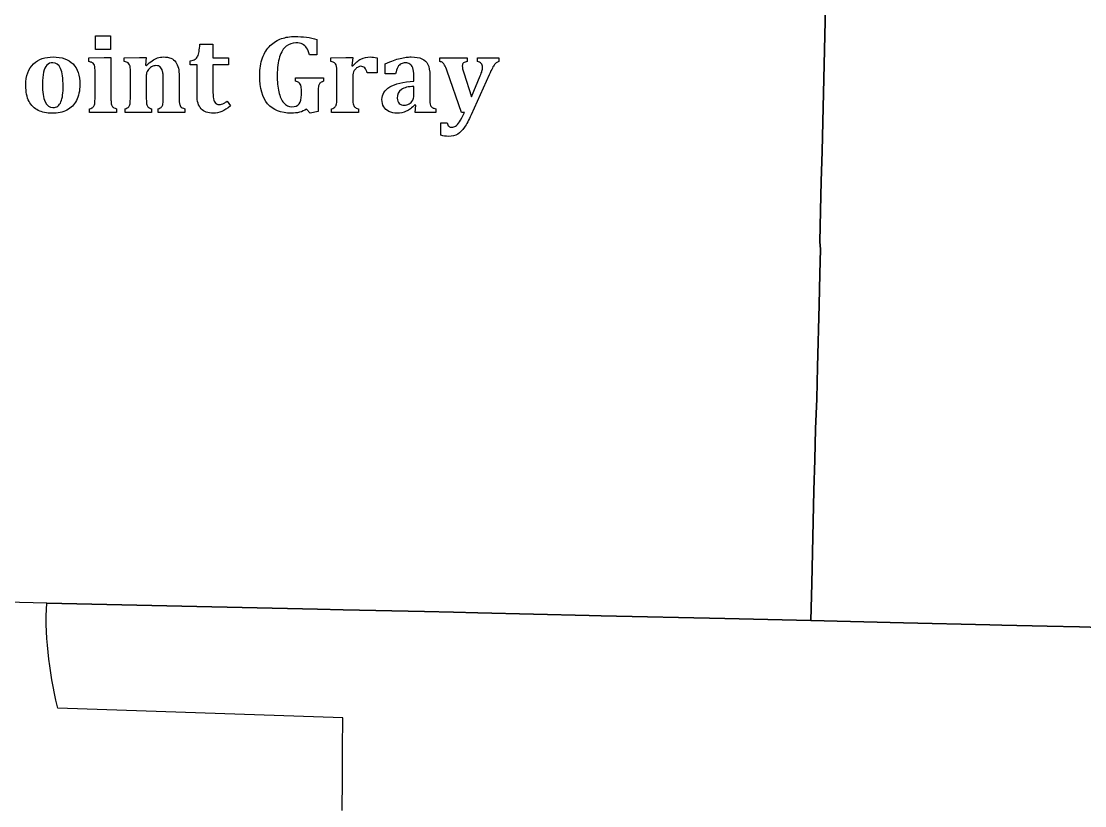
# Model space of a CAD drawing. Extents: x 0 to 800, y 146 to 730.
# Drawn here: x 215.7 to 288.4, y 438 to 491.5 of the extents above; entities that cross this region are included whole.
import ezdxf

# ---------------------------------------------------------------- set-up
doc = ezdxf.new("R2010")
doc.units = 0
doc.layers.get('0').update_dxf_attribs({"linetype": 'CONTINUOUS'})

msp = doc.modelspace()

# ---------------------------------------------------------------- linework, layer by layer
at = {"color": 1}
for points in [[(270.65625, 492.525), (270.6125, 490.565625), (270.56875, 488.6), (270.51875, 486.646875), (270.478125, 484.675), (270.425, 482.659375), (270.378125, 480.634375), (270.33125, 478.615625), (270.28125, 476.5), (270.3125, 475.984375), (270.271875, 474.29375), (270.225, 472.18125), (270.125, 467.95625), (270.071875, 465.7625), (269.978125, 463.734375), (269.93125, 461.61875), (269.878125, 459.50625), (269.778125, 455.28125), (269.73125, 453.16875), (269.66875, 450.634375), (263.79375, 450.771875), (255.353125, 450.965625), (254.521875, 450.984375), (246.93125, 451.1625), (245.259375, 451.203125), (243.275, 451.246875), (237.734375, 451.36875), (235.984375, 451.40625), (226.7125, 451.61875), (217.490625, 451.834375)], [(290.1875, 450.14375), (288, 450.209375), (285.809375, 450.2625), (282.709375, 450.334375), (281.8875, 450.353125), (275.990625, 450.490625), (269.66875, 450.634375), (269.73125, 453.16875), (269.778125, 455.28125), (269.878125, 459.50625), (269.93125, 461.61875), (269.978125, 463.734375), (270.071875, 465.7625), (270.125, 467.95625), (270.225, 472.18125), (270.271875, 474.29375), (270.3125, 475.984375), (270.28125, 476.5), (270.33125, 478.615625), (270.378125, 480.634375), (270.425, 482.659375), (270.478125, 484.675), (270.51875, 486.646875), (270.56875, 488.6), (270.6125, 490.565625), (270.65625, 492.525)], [(217.490625, 451.834375), (208.171875, 452.05625)], [(237.6625, 437.675), (237.675, 439.7875), (237.684375, 441.9), (237.69375, 444.00625), (218.240625, 444.665625), (218.21875, 444.75), (218.1125, 445.20625), (218.0125, 445.66875), (217.91875, 446.134375), (217.834375, 446.6), (217.759375, 447.06875), (217.690625, 447.5375), (217.63125, 448.009375), (217.58125, 448.48125), (217.5375, 448.953125), (217.5, 449.425), (217.475, 449.9), (217.45625, 450.375), (217.446875, 450.846875), (217.44375, 450.971875), (217.490625, 451.834375), (226.7125, 451.61875), (235.984375, 451.40625), (237.734375, 451.36875), (243.275, 451.246875), (245.259375, 451.203125), (246.93125, 451.1625), (254.521875, 450.984375), (255.353125, 450.965625), (263.79375, 450.771875), (269.66875, 450.634375), (275.990625, 450.490625), (281.8875, 450.353125), (282.709375, 450.334375), (285.809375, 450.2625), (288, 450.209375), (290.1875, 450.14375)]]:
    msp.add_lwpolyline(points, dxfattribs=at)
at = {"color": 7}
for points in [[(221.836717, 490.542522), (221.836717, 489.62377), (220.809216, 489.62377), (220.809216, 490.542522), (221.836717, 490.542522)], [(235.936717, 490.306272), (235.936717, 489.241267), (235.42297, 489.241267)], [(235.936723, 490.306272), (235.936717, 490.306272)], [(227.937997, 489.98377), (228.834246, 489.98377), (228.834246, 489.046272), (229.902995, 489.046272), (229.902995, 488.577517), (228.834246, 488.577517), (228.834246, 486.886272)], [(220.366714, 488.791283), (220.366714, 489.046285), (221.397965, 489.076301), (221.866714, 489.076301), (221.866714, 486.410054)], [(222.781773, 488.791302), (222.781773, 489.046304), (223.809267, 489.07632), (224.281773, 489.07632), (224.225517, 488.53632), (224.270509, 488.525056)], [(227.75047, 486.481267), (227.75047, 488.577517), (227.281722, 488.577517), (227.281722, 488.836269)], [(236.881786, 488.791245), (236.881786, 489.046246), (237.90928, 489.076262), (238.381786, 489.076262), (238.329216, 488.510022)], [(240.046733, 489.057491), (240.046733, 488.022496), (239.367981, 488.022496)], [(244.329216, 488.798771), (244.329216, 489.046272), (246.200467, 489.046272), (246.200467, 488.798771)], [(246.897971, 488.798771), (246.897971, 489.046272), (248.356717, 489.046272), (248.356717, 488.795021)], [(220.782976, 486.406272), (220.782976, 488.150022)], [(238.329216, 488.510022), (238.377984, 488.498758)], [(241.306714, 487.951302), (240.597965, 487.951302), (240.597965, 488.633798)], [(246.016717, 485.326272), (245.80297, 485.326272), (244.824218, 488.142522)], [(245.956717, 488.026272), (246.496717, 486.38752), (247.092966, 487.82377)], [(223.197984, 486.406304), (223.197984, 487.947552)], [(224.281696, 487.853798), (224.281696, 486.410054)], [(225.44423, 486.406272), (225.44423, 487.40752)], [(226.528032, 487.78256), (226.528032, 486.410061)], [(234.470483, 487.445018), (234.470483, 487.692518), (236.390483, 487.692518), (236.390483, 487.445018)], [(237.297997, 486.406246), (237.297997, 487.947494)], [(238.381747, 487.606246), (238.381747, 486.409997)], [(242.559213, 487.46377), (242.559213, 487.820019)], [(243.642963, 487.85008), (243.642963, 486.387578)], [(247.692966, 487.880019), (246.47047, 485.157517)], [(217.194202, 487.242522), (217.194221, 487.242522)], [(234.875469, 486.530022), (234.875469, 486.672518)], [(236.019226, 486.796269), (236.019226, 485.382522), (235.479226, 485.270022), (235.224224, 485.540019)], [(242.56297, 486.473766), (242.56297, 487.096269)], [(229.794234, 486.091277), (230.03047, 485.776269)], [(217.854221, 485.266272), (217.854221, 485.266272)], [(222.241894, 485.57383), (222.241894, 485.326336), (220.411891, 485.326336), (220.411718, 485.573766)], [(224.641728, 485.573798), (224.641728, 485.326304), (222.830477, 485.326304), (222.830477, 485.573798)], [(226.90672, 485.326272), (225.087968, 485.326272), (225.087968, 485.573766)], [(226.906899, 485.573811), (226.90672, 485.326272)], [(238.779238, 485.573741), (238.779238, 485.326246), (236.93049, 485.326246), (236.93049, 485.573741)], [(242.68672, 485.817517), (242.630464, 485.836269)], [(244.048013, 485.573818), (244.048013, 485.326323), (242.653011, 485.326323), (242.68672, 485.817517)], [(244.400467, 483.758771), (244.400467, 484.617517), (244.820467, 484.617517)]]:
    msp.add_lwpolyline(points, dxfattribs=at)
for points in [[(232.751098, 489.884397), (232.97735, 490.10064), (233.232346, 490.258138), (233.516102, 490.356896)], [(233.516102, 490.356896), (233.799846, 490.455642), (234.104224, 490.505011), (234.429222, 490.505018)], [(234.429222, 490.505018), (234.976723, 490.505011), (235.479219, 490.438765), (235.936723, 490.306272)], [(227.787968, 489.149395), (227.827968, 489.233139), (227.85984, 489.342515), (227.883597, 489.477517)], [(227.883597, 489.477517), (227.907341, 489.612518), (227.925453, 489.781267), (227.937997, 489.98377)], [(232.220474, 489.042522), (232.347974, 489.387514), (232.524851, 489.668141), (232.751098, 489.884397)], [(233.836717, 489.839392), (233.646714, 489.688141), (233.496717, 489.446893), (233.38672, 489.115642)], [(234.492966, 490.066272), (234.245466, 490.066266), (234.026714, 489.990637), (233.836717, 489.839392)], [(234.941094, 489.981894), (234.824838, 490.03815), (234.675469, 490.066266), (234.492966, 490.066272)], [(235.226093, 489.726893), (235.152339, 489.84064), (235.057338, 489.925638), (234.941094, 489.981894)], [(235.42297, 489.241267), (235.365434, 489.451264), (235.29984, 489.613139), (235.226093, 489.726893)], [(216.579219, 488.637517), (216.744218, 488.797517), (216.941094, 488.915642), (217.169843, 488.991898)], [(217.169843, 488.991898), (217.398592, 489.068141), (217.64672, 489.106266), (217.914221, 489.106272)], [(217.914221, 489.106272), (218.519213, 489.106266), (218.975462, 488.946893), (219.28297, 488.628147)], [(220.574835, 488.729395), (220.521075, 488.753139), (220.451712, 488.773747), (220.366714, 488.791283)], [(223.034893, 488.703174), (222.986125, 488.736902), (222.901766, 488.766278), (222.781773, 488.791302)], [(224.270509, 488.525056), (224.425504, 488.662554), (224.561754, 488.770682), (224.679258, 488.849434)], [(224.679258, 488.849434), (224.796755, 488.928179), (224.919878, 488.990682), (225.048634, 489.036934)], [(225.048634, 489.036934), (225.177382, 489.083206), (225.313005, 489.106304), (225.455507, 489.10631)], [(225.455507, 489.10631), (225.660506, 489.106304), (225.830502, 489.076934), (225.965504, 489.018182)], [(225.965504, 489.018182), (226.100506, 488.95943), (226.209882, 488.873805), (226.293632, 488.761306)], [(226.293632, 488.761306), (226.377376, 488.648806), (226.437376, 488.511302), (226.473632, 488.348806)], [(227.281722, 488.836269), (227.434221, 488.861293), (227.54672, 488.898733), (227.619219, 488.948768)], [(227.619219, 488.948768), (227.691718, 488.998752), (227.747968, 489.065638), (227.787968, 489.149395)], [(232.029222, 487.842522), (232.029222, 488.297517), (232.092966, 488.697517), (232.220474, 489.042522)], [(233.38672, 489.115642), (233.276717, 488.78439), (233.221715, 488.365018), (233.221722, 487.857517)], [(237.134906, 488.703117), (237.086138, 488.736845), (237.001779, 488.766221), (236.881786, 488.791245)], [(238.377984, 488.498758), (238.56048, 488.713754), (238.747981, 488.868755), (238.94048, 488.963757)], [(238.94048, 488.963757), (239.132979, 489.058752), (239.341728, 489.106253), (239.566733, 489.106259)], [(239.566733, 489.106259), (239.719226, 489.106253), (239.879226, 489.090003), (240.046733, 489.057491)], [(240.597965, 488.633798), (240.827962, 488.736301), (241.019213, 488.815046), (241.171712, 488.870054)], [(241.171712, 488.870054), (241.324211, 488.92503), (241.474835, 488.970675), (241.62359, 489.006925)], [(241.62359, 489.006925), (241.772333, 489.043149), (241.905459, 489.068813), (242.022963, 489.083802)], [(242.022963, 489.083802), (242.140461, 489.098778), (242.257958, 489.106266), (242.375462, 489.10633)], [(242.375462, 489.10633), (242.677958, 489.106323), (242.919834, 489.06633), (243.101088, 488.98633)], [(243.101088, 488.98633), (243.282336, 488.906323), (243.417958, 488.776326), (243.507962, 488.596326)], [(244.518592, 488.718144), (244.467328, 488.756864), (244.404218, 488.783763), (244.329216, 488.798771)], [(246.200467, 488.798771), (246.08297, 488.776243), (245.996717, 488.742515), (245.941722, 488.697517)], [(247.152966, 488.669395), (247.092998, 488.738144), (247.007968, 488.781267), (246.897971, 488.798771)], [(248.356717, 488.795021), (248.284218, 488.772493), (248.226093, 488.745037), (248.182342, 488.712518)], [(216.054221, 487.160019), (216.054221, 487.495014), (216.100493, 487.785018), (216.192966, 488.030022)], [(216.192966, 488.030022), (216.285466, 488.275014), (216.414221, 488.477517), (216.579219, 488.637517)], [(217.265446, 488.07127), (217.217958, 487.856269), (217.194195, 487.580019), (217.194202, 487.242522)], [(217.490451, 488.555021), (217.387949, 488.447514), (217.312947, 488.286266), (217.265446, 488.07127)], [(217.8992, 488.716269), (217.729197, 488.716269), (217.592947, 488.662509), (217.490451, 488.555021)], [(218.426074, 488.316896), (218.307322, 488.583142), (218.131699, 488.716269), (217.8992, 488.716269)], [(218.604198, 487.11127), (218.604198, 487.648768), (218.544806, 488.050643), (218.426074, 488.316896)], [(219.28297, 488.628147), (219.590464, 488.309389), (219.744218, 487.842515), (219.744218, 487.22752)], [(220.702336, 488.626272), (220.671104, 488.671264), (220.628589, 488.705638), (220.574835, 488.729395)], [(220.76608, 488.446272), (220.754816, 488.521267), (220.733568, 488.581267), (220.702336, 488.626272)], [(220.782976, 488.150022), (220.782976, 488.272518), (220.777216, 488.371264), (220.76608, 488.446272)], [(223.143648, 488.57193), (223.119904, 488.62569), (223.083616, 488.669421), (223.034893, 488.703174)], [(223.18864, 488.358176), (223.18224, 488.446925), (223.167392, 488.518176), (223.143648, 488.57193)], [(223.197984, 487.947552), (223.197984, 488.13255), (223.194784, 488.269421), (223.18864, 488.358176)], [(224.386694, 488.185677), (224.316691, 488.081926), (224.28169, 487.971296), (224.281696, 487.853798)], [(224.64544, 488.429427), (224.542944, 488.370675), (224.456691, 488.289421), (224.386694, 488.185677)], [(224.941696, 488.517549), (224.846688, 488.517549), (224.747942, 488.488173), (224.64544, 488.429427)], [(225.114195, 488.495021), (225.069203, 488.509997), (225.011693, 488.517549), (224.941696, 488.517549)], [(225.234195, 488.425645), (225.199187, 488.456877), (225.159194, 488.480045), (225.114195, 488.495021)], [(225.329818, 488.305645), (225.301082, 488.354413), (225.26921, 488.394394), (225.234195, 488.425645)], [(225.397318, 488.12377), (225.381062, 488.196269), (225.358534, 488.25689), (225.329818, 488.305645)], [(225.432966, 487.844397), (225.425478, 487.958144), (225.413574, 488.051264), (225.397318, 488.12377)], [(226.473632, 488.348806), (226.509856, 488.186304), (226.528032, 487.997555), (226.528032, 487.78256)], [(237.243661, 488.571872), (237.219917, 488.625632), (237.183629, 488.669363), (237.134906, 488.703117)], [(237.288653, 488.358118), (237.282253, 488.446867), (237.267405, 488.518118), (237.243661, 488.571872)], [(237.297997, 487.947494), (237.297997, 488.132493), (237.294797, 488.269363), (237.288653, 488.358118)], [(238.439859, 488.091872), (238.416115, 488.028128), (238.400499, 487.963744), (238.393011, 487.898746)], [(238.559859, 488.279366), (238.503603, 488.218118), (238.463603, 488.155616), (238.439859, 488.091872)], [(238.74361, 488.421869), (238.677357, 488.388141), (238.616102, 488.340614), (238.559859, 488.279366)], [(238.925478, 488.472493), (238.870502, 488.472493), (238.809856, 488.455597), (238.74361, 488.421869)], [(239.201107, 488.356243), (239.132352, 488.433741), (239.04048, 488.472493), (238.925478, 488.472493)], [(239.367981, 488.022496), (239.325485, 488.167488), (239.269856, 488.278739), (239.201107, 488.356243)], [(241.45671, 488.414426), (241.38921, 488.303174), (241.339213, 488.1488), (241.306714, 487.951302)], [(241.68359, 488.641299), (241.599834, 488.601299), (241.524211, 488.52567), (241.45671, 488.414426)], [(241.981715, 488.701267), (241.866714, 488.701267), (241.767334, 488.681299), (241.68359, 488.641299)], [(242.277965, 488.624397), (242.195462, 488.675661), (242.09671, 488.701267), (241.981715, 488.701267)], [(242.480461, 488.358144), (242.427981, 488.48439), (242.360461, 488.573139), (242.277965, 488.624397)], [(242.559213, 487.820019), (242.559213, 488.052518), (242.532973, 488.231891), (242.480461, 488.358144)], [(243.507962, 488.596326), (243.597958, 488.416326), (243.642957, 488.167571), (243.642963, 487.85008)], [(244.657344, 488.549395), (244.616064, 488.623142), (244.569843, 488.679392), (244.518592, 488.718144)], [(244.824218, 488.142522), (244.754221, 488.340019), (244.698592, 488.475642), (244.657344, 488.549395)], [(245.941722, 488.697517), (245.886746, 488.652525), (245.859219, 488.585018), (245.859219, 488.495021)], [(245.859219, 488.495021), (245.859219, 488.375014), (245.891731, 488.218765), (245.956717, 488.026272)], [(247.092966, 487.82377), (247.14295, 487.94377), (247.180467, 488.049389), (247.205466, 488.140646)], [(247.24297, 488.408768), (247.242963, 488.513766), (247.212954, 488.60064), (247.152966, 488.669395)], [(247.205466, 488.140646), (247.23049, 488.231891), (247.24297, 488.321267), (247.24297, 488.408768)], [(247.917971, 488.350643), (247.862995, 488.246893), (247.787968, 488.090016), (247.692966, 487.880019)], [(248.058592, 488.585018), (248.019872, 488.532538), (247.972966, 488.454394), (247.917971, 488.350643)], [(248.182342, 488.712518), (248.138566, 488.680006), (248.097338, 488.637517), (248.058592, 488.585018)], [(225.44423, 487.40752), (225.44423, 487.585018), (225.44039, 487.730643), (225.432966, 487.844397)], [(232.567347, 485.905645), (232.208602, 486.331891), (232.029222, 486.977517), (232.029222, 487.842522)], [(233.221722, 487.857517), (233.221715, 487.420019), (233.258586, 487.04064), (233.332346, 486.719392)], [(234.695482, 487.358771), (234.652986, 487.383795), (234.577978, 487.412531), (234.470483, 487.445018)], [(234.798605, 487.261267), (234.772365, 487.301267), (234.737997, 487.333766), (234.695482, 487.358771)], [(236.135482, 487.317517), (236.09049, 487.270029), (236.059853, 487.206893), (236.04361, 487.128147)], [(236.390483, 487.445018), (236.265478, 487.407514), (236.18048, 487.365018), (236.135482, 487.317517)], [(238.393011, 487.898746), (238.385523, 487.833741), (238.381747, 487.736243), (238.381747, 487.606246)], [(240.914835, 487.064397), (241.276083, 487.275642), (241.824211, 487.408768), (242.559213, 487.46377)], [(216.279219, 486.078144), (216.129216, 486.361894), (216.054221, 486.722515), (216.054221, 487.160019)], [(217.194221, 487.242522), (217.194214, 486.712518), (217.253613, 486.315642), (217.372346, 486.051898)], [(218.57047, 486.509395), (218.592934, 486.688141), (218.604198, 486.888768), (218.604198, 487.11127)], [(219.744218, 487.22752), (219.744218, 486.792518), (219.667962, 486.428141), (219.515469, 486.134394)], [(228.834246, 486.886272), (228.83424, 486.60377), (228.847366, 486.395021), (228.873606, 486.260019)], [(233.332346, 486.719392), (233.406093, 486.398144), (233.518592, 486.148768), (233.669843, 485.97127)], [(234.856717, 487.079392), (234.844237, 487.16064), (234.824845, 487.221267), (234.798605, 487.261267)], [(234.875469, 486.672518), (234.875462, 486.862515), (234.869069, 486.998144), (234.856717, 487.079392)], [(236.04361, 487.128147), (236.027354, 487.049395), (236.019226, 486.938765), (236.019226, 486.796269)], [(240.37296, 486.196269), (240.37296, 486.56377), (240.553587, 486.853146), (240.914835, 487.064397)], [(241.702342, 486.878771), (241.51609, 486.74377), (241.42297, 486.546266), (241.42297, 486.286272)], [(242.56297, 487.096269), (242.175469, 487.086285), (241.888595, 487.013766), (241.702342, 486.878771)], [(216.903597, 485.459392), (216.637344, 485.588147), (216.429216, 485.794394), (216.279219, 486.078144)], [(217.372346, 486.051898), (217.491091, 485.788147), (217.670464, 485.656269), (217.91047, 485.656269)], [(218.242342, 485.757517), (218.331091, 485.825018), (218.402342, 485.922522), (218.456096, 486.050022)], [(218.456096, 486.050022), (218.509856, 486.177517), (218.547968, 486.330643), (218.57047, 486.509395)], [(219.515469, 486.134394), (219.362963, 485.840646), (219.145466, 485.622522), (218.86297, 485.480019)], [(220.664845, 485.701267), (220.711117, 485.753747), (220.742342, 485.825018), (220.758592, 485.915021)], [(220.758592, 485.915021), (220.774848, 486.005018), (220.782976, 486.168768), (220.782976, 486.406272)], [(221.866714, 486.410054), (221.866714, 486.270048), (221.868634, 486.161926), (221.872474, 486.085677)], [(221.872474, 486.085677), (221.876314, 486.009427), (221.881818, 485.950675), (221.88937, 485.909427)], [(221.88937, 485.909427), (221.896858, 485.868147), (221.907482, 485.831302), (221.921242, 485.798803)], [(223.079853, 485.701299), (223.126125, 485.753779), (223.15735, 485.82505), (223.1736, 485.915053)], [(223.1736, 485.915053), (223.189856, 486.00505), (223.197984, 486.1688), (223.197984, 486.406304)], [(224.281696, 486.410054), (224.28169, 486.17255), (224.289184, 486.007552), (224.304224, 485.915053)], [(224.304224, 485.915053), (224.3192, 485.822554), (224.349856, 485.749427), (224.396102, 485.695674)], [(225.327968, 485.695642), (225.37296, 485.749402), (225.40359, 485.821894), (225.419846, 485.913146)], [(225.419846, 485.913146), (225.436102, 486.004397), (225.44423, 486.168768), (225.44423, 486.406272)], [(226.528032, 486.410061), (226.528026, 486.300058), (226.529952, 486.196934), (226.533792, 486.100685)], [(226.533792, 486.100685), (226.537632, 486.004435), (226.546912, 485.927558), (226.561888, 485.870061)], [(226.561888, 485.870061), (226.576864, 485.812525), (226.597536, 485.765683), (226.623776, 485.729434)], [(228.026093, 485.568147), (227.842342, 485.769395), (227.75047, 486.073766), (227.75047, 486.481267)], [(228.873606, 486.260019), (228.899846, 486.125018), (228.94423, 486.025645), (229.006733, 485.961894)], [(229.006733, 485.961894), (229.069261, 485.89815), (229.146726, 485.866272), (229.239232, 485.866272)], [(229.239232, 485.866272), (229.309229, 485.866272), (229.371731, 485.872672), (229.426733, 485.885024)], [(229.426733, 485.885024), (229.481709, 485.897504), (229.539853, 485.920032), (229.601107, 485.952525)], [(229.601107, 485.952525), (229.662355, 485.985037), (229.726726, 486.031277), (229.794234, 486.091277)], [(234.200474, 485.266272), (233.47047, 485.266272), (232.926099, 485.479392), (232.567347, 485.905645)], [(233.669843, 485.97127), (233.821094, 485.793766), (234.007968, 485.705018), (234.23047, 485.705018)], [(234.23047, 485.705018), (234.450464, 485.705018), (234.612966, 485.770643), (234.717971, 485.901894)], [(234.717971, 485.901894), (234.822963, 486.033146), (234.875462, 486.242522), (234.875469, 486.530022)], [(237.179866, 485.701242), (237.226138, 485.753722), (237.257363, 485.824992), (237.273613, 485.914995)], [(237.273613, 485.914995), (237.289869, 486.004992), (237.297997, 486.168742), (237.297997, 486.406246)], [(238.381747, 486.409997), (238.381741, 486.172493), (238.390515, 486.006246), (238.407987, 485.911245)], [(238.407987, 485.911245), (238.425459, 485.816243), (238.460467, 485.741869), (238.512986, 485.688122)], [(240.494835, 485.712518), (240.413587, 485.852518), (240.37296, 486.013766), (240.37296, 486.196269)], [(241.42297, 486.286272), (241.42297, 486.13127), (241.465466, 486.013146), (241.55047, 485.931898)], [(241.55047, 485.931898), (241.635469, 485.850643), (241.752966, 485.810016), (241.90297, 485.810022)], [(241.90297, 485.810022), (242.017965, 485.810016), (242.126714, 485.840614), (242.229216, 485.901894)], [(242.229216, 485.901894), (242.331718, 485.963142), (242.412966, 486.045018), (242.472966, 486.14752)], [(242.472966, 486.14752), (242.532934, 486.250016), (242.562963, 486.358771), (242.56297, 486.473766)], [(243.642963, 486.387578), (243.642957, 486.222579), (243.646803, 486.095078), (243.654227, 486.005075)], [(243.654227, 486.005075), (243.661715, 485.915078), (243.673619, 485.848205), (243.689875, 485.804454)], [(217.854221, 485.266272), (217.48672, 485.266272), (217.169843, 485.330643), (216.903597, 485.459392)], [(218.86297, 485.480019), (218.580467, 485.337517), (218.244218, 485.266272), (217.854221, 485.266272)], [(217.91047, 485.656269), (218.04297, 485.656269), (218.153594, 485.689997), (218.242342, 485.757517)], [(220.411718, 485.573766), (220.534221, 485.606278), (220.618592, 485.648768), (220.664845, 485.701267)], [(221.921242, 485.798803), (221.935002, 485.766291), (221.953114, 485.736275), (221.975642, 485.7088)], [(221.975642, 485.7088), (221.998106, 485.68128), (222.030618, 485.65632), (222.073139, 485.633798)], [(222.073139, 485.633798), (222.115635, 485.611334), (222.171891, 485.591302), (222.241894, 485.57383)], [(222.830477, 485.573798), (222.950477, 485.60631), (223.0336, 485.6488), (223.079853, 485.701299)], [(224.396102, 485.695674), (224.442374, 485.641914), (224.524224, 485.601299), (224.641728, 485.573798)], [(225.087968, 485.573766), (225.202963, 485.601286), (225.282963, 485.641894), (225.327968, 485.695642)], [(226.623776, 485.729434), (226.650016, 485.69321), (226.68688, 485.66256), (226.7344, 485.637555)], [(226.7344, 485.637555), (226.781888, 485.612531), (226.839392, 485.591283), (226.906899, 485.573811)], [(228.860467, 485.266272), (228.487968, 485.266272), (228.209843, 485.366893), (228.026093, 485.568147)], [(229.43047, 485.380646), (229.250464, 485.304397), (229.060467, 485.266272), (228.860467, 485.266272)], [(230.03047, 485.776269), (229.810464, 485.588768), (229.610464, 485.456896), (229.43047, 485.380646)], [(235.224224, 485.540019), (234.92672, 485.357517), (234.585472, 485.266272), (234.200474, 485.266272)], [(236.93049, 485.573741), (237.05049, 485.606253), (237.133613, 485.648742), (237.179866, 485.701242)], [(238.512986, 485.688122), (238.565466, 485.634362), (238.654234, 485.596243), (238.779238, 485.573741)], [(240.854835, 485.384397), (240.69609, 485.463142), (240.57609, 485.572518), (240.494835, 485.712518)], [(241.415462, 485.266272), (241.200461, 485.266272), (241.013587, 485.305632), (240.854835, 485.384397)], [(242.032339, 485.401267), (241.838586, 485.31127), (241.63296, 485.266272), (241.415462, 485.266272)], [(242.630464, 485.836269), (242.425459, 485.636269), (242.226086, 485.49127), (242.032339, 485.401267)], [(243.689875, 485.804454), (243.706131, 485.760678), (243.726739, 485.725702), (243.751763, 485.69945)], [(243.751763, 485.69945), (243.776787, 485.67321), (243.807379, 485.651962), (243.843642, 485.635706)], [(243.843642, 485.635706), (243.879866, 485.61945), (243.948013, 485.598842), (244.048013, 485.573818)], [(245.662342, 484.683142), (245.758592, 484.826893), (245.876717, 485.041267), (246.016717, 485.326272)], [(246.47047, 485.157517), (246.307968, 484.795021), (246.154842, 484.510643), (246.011091, 484.304397)], [(244.820467, 484.617517), (244.852979, 484.500019), (244.893594, 484.419398), (244.942342, 484.375642)], [(245.14672, 484.310022), (245.241715, 484.310022), (245.327341, 484.336262), (245.403597, 484.388768)], [(245.403597, 484.388768), (245.47984, 484.441248), (245.566093, 484.539398), (245.662342, 484.683142)], [(244.925466, 483.68752), (244.737971, 483.68752), (244.56297, 483.711264), (244.400467, 483.758771)], [(245.546093, 483.841267), (245.37984, 483.738771), (245.172966, 483.68752), (244.925466, 483.68752)], [(244.942342, 484.375642), (244.99111, 484.331866), (245.059219, 484.310022), (245.14672, 484.310022)], [(246.011091, 484.304397), (245.867341, 484.098144), (245.712339, 483.94377), (245.546093, 483.841267)]]:
    msp.add_open_spline(points, degree=3, dxfattribs=at)

doc.saveas('drawing.dxf')
